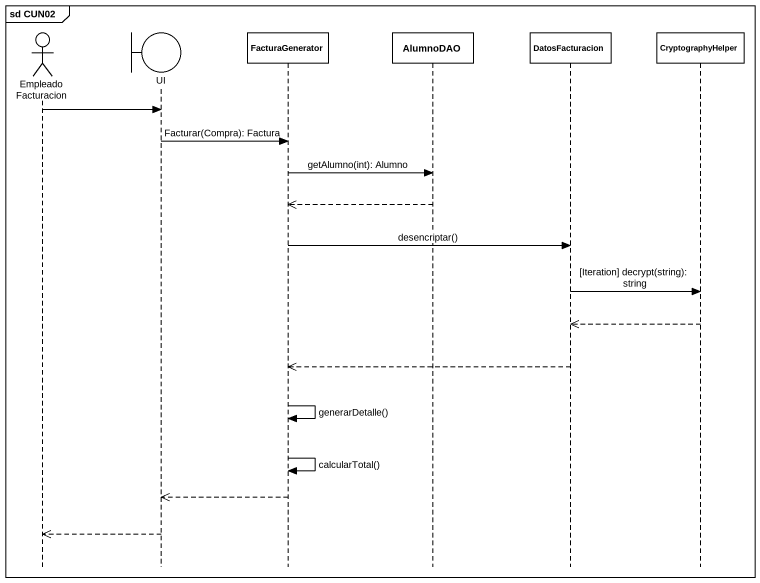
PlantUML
@startuml
mainframe sd CUN02
hide footbox
actor "Empleado Facturacion" as Empleado_Facturacion
boundary UI
participant FacturaGenerator
participant AlumnoDAO
participant DatosFacturacion
participant CryptographyHelper

Empleado_Facturacion -> UI
UI -> FacturaGenerator : Facturar(Compra): Factura
FacturaGenerator -> AlumnoDAO : getAlumno(int): Alumno
AlumnoDAO -->> FacturaGenerator
FacturaGenerator -> DatosFacturacion : desencriptar()
DatosFacturacion -> CryptographyHelper : [Iteration] decrypt(string): string
CryptographyHelper -->> DatosFacturacion
DatosFacturacion -->> FacturaGenerator
FacturaGenerator -> FacturaGenerator : generarDetalle()
FacturaGenerator -> FacturaGenerator : calcularTotal()
FacturaGenerator -->> UI
UI -->> Empleado_Facturacion
@enduml
